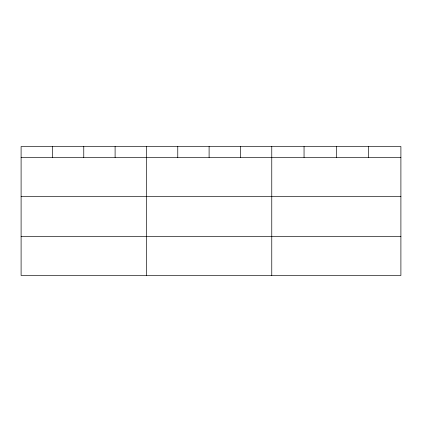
<?xml version="1.0" encoding="UTF-8"?>
<svg xmlns="http://www.w3.org/2000/svg" width="422" height="422" viewBox="0 0 422 422"><rect width="100%" height="100%" fill="white"/><g stroke="black" fill="none" stroke-linecap="round" stroke-linejoin="round"><path stroke-width="0.63" d="M400.9 196.404L400.9 146.524L21.1 146.524L21.1 275.476L400.9 275.476L400.9 196.404L21.1 196.404M21.1 157.453L400.9 157.453M21.1 236.531L400.9 236.531M368.617 146.524L368.617 157.453M336.334 146.524L336.334 157.453M304.051 146.524L304.051 157.453M271.768 146.524L271.768 275.476M240.434 146.524L240.434 157.453M209.101 146.524L209.101 157.453M177.767 146.524L177.767 157.453M146.434 146.524L146.434 275.476M115.1 146.524L115.1 157.453M83.767 146.524L83.767 157.453M52.434 146.524L52.434 157.453"/></g></svg>
